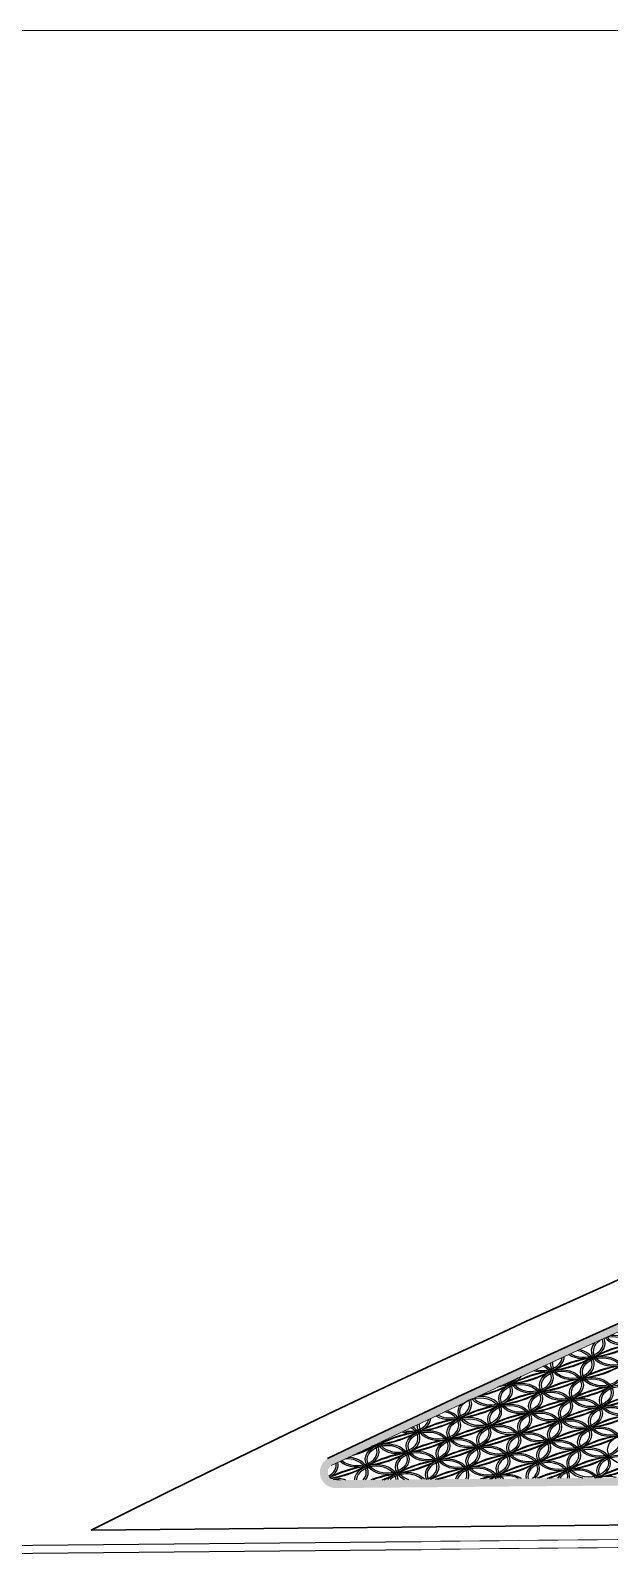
# Model space of a CAD drawing. Extents: x 1767995 to 4174245, y 542814 to 862564.
# Drawn here: x 3858282 to 3872819, y 584420 to 622752 of the extents above; entities that cross this region are included whole.
import ezdxf

# ---------------------------------------------------------------- set-up
doc = ezdxf.new("R2010")
doc.units = 0
doc.header["$LTSCALE"] = 3500
for name, color, linetype, lineweight in [('5文本', 7, 'Continuous', 15), ('文字', 7, 'Continuous', 15), ('桥 构造粗实', 1, 'Continuous', 30), ('细实线', 7, 'Continuous', 15)]:
    doc.layers.add(name, color=color, linetype=linetype, lineweight=lineweight)

# ---------------------------------------------------------------- blocks, each defined once
blk = doc.blocks.new('332323')
at = {"color": 8}
for centre, major_axis, start_param, end_param in [((-11112, 5290), (550, 0), 3.694194, 6.874495), ((-11112, 5290), (500, 0), 3.692081, 6.876656), ((-12137, 4955), (-550, 0), 7.124565, 9.734846), ((-12137, 4955), (-500, 0), 7.15166, 9.707749), ((-11385, 4763), (550, 0), 2.597661, 7.974582), ((-11385, 4763), (500, 0), 2.293067, 8.279175), ((-13163, 4620), (550, 0), 4.305637, 6.277952), ((-12411, 4429), (550, 0), 3.059858, 7.520397), ((-12411, 4429), (500, 0), 2.97976, 7.600494), ((-11659, 4237), (-550, 0), 3.141593, 9.424778), ((-10700, 3735), (1697, 0), 1.707987, 2.30627), ((-10348, 3206), (-2505, 0), -1.335396, -0.933532), ((-12071, 5792), (1697, 0), -1.433605, -0.835323), ((-12423, 6321), (-2505, 0), 1.806196, 2.208061), ((-13436, 4094), (-550, 0), 6.540559, 10.330851), ((-13436, 4094), (-500, 0), 6.506738, 10.364672), ((-12751, 3065), (1697, 0), 1.707987, 2.30627), ((-12399, 2537), (-2505, 0), -1.335396, -0.933532), ((-14121, 5123), (-1697, 0), 1.707987, 2.30627), ((-14474, 5651), (2505, 0), -1.335396, -0.933532), ((-13163, 4620), (500, 0), 4.373032, 6.210457), ((-12684, 3902), (-550, 0), 3.141593, 9.424778), ((-12684, 3902), (-500, 0), 3.141593, 9.424778), ((-11726, 3400), (1697, 0), 1.707987, 2.30627), ((-11373, 2871), (-2505, 0), -1.335396, -0.933532), ((-13096, 5457), (-1697, 0), 1.707987, 2.30627), ((-13448, 5986), (2505, 0), -1.335396, -0.933532), ((-11659, 4237), (-500, 0), 3.141593, 9.424778), ((-10974, 3209), (1697, 0), 1.707987, 2.30627), ((-10622, 2680), (-2505, 0), -1.335396, -0.933532), ((-12344, 5266), (-1697, 0), 1.707987, 2.30627), ((-12697, 5794), (2505, 0), -1.335396, -0.933532), ((-14462, 3759), (550, 0), 3.71015, 6.88558), ((-14462, 3759), (500, 0), 3.708437, 6.887648), ((-15147, 4788), (-1697, 0), 1.806559, 2.30627), ((-15499, 5317), (-2505, 0), 1.891939, 2.208061), ((-13424, 2202), (-2505, 0), -1.335396, -1.219168), ((-13710, 3568), (-550, 0), 3.141593, 9.424778), ((-13776, 2731), (-1697, 0), -1.433605, -1.301049), ((-13710, 3568), (-500, 0), 3.141593, 9.424778), ((-14188, 4285), (-550, 0), 7.878991, 8.994327), ((-14188, 4285), (-500, 0), 8.067618, 8.804438), ((-11999, 2874), (1697, 0), 1.707987, 2.30627), ((-11647, 2345), (-2505, 0), -1.335396, -0.933532), ((-13370, 4931), (1697, 0), -1.433605, -0.835323), ((-13722, 5460), (-2505, 0), 1.806196, 2.208061), ((-11247, 2682), (1697, 0), 1.707987, 2.30627), ((-10895, 2154), (-2505, 0), -1.335396, -0.933532), ((-12618, 4739), (-1697, 0), 1.707987, 2.30627), ((-12970, 5268), (2505, 0), -1.335396, -0.933532), ((-11181, 3519), (-550, 0), 3.141593, 9.424778), ((-11181, 3519), (-500, 0), 3.141593, 9.424778), ((-15487, 3425), (550, 0), 4.027452, 6.575734), ((-15487, 3425), (500, 0), 4.058121, 6.545407), ((-14735, 3233), (-550, 0), 5.793582, 11.088763), ((-14735, 3233), (-500, 0), 3.141593, 9.424778), ((-13025, 2539), (1697, 0), 1.707987, 2.30627), ((-12672, 2010), (-2505, 0), -1.335396, -0.933532), ((-14395, 4596), (-1697, 0), 1.707987, 2.30627), ((-14747, 5125), (2505, 0), -1.335396, -0.933532), ((-12958, 3376), (-550, 0), 3.141593, 9.424778), ((-12958, 3376), (-500, 0), 3.141593, 9.424778), ((-12273, 2348), (1697, 0), 1.707987, 2.30627), ((-11921, 1819), (-2505, 0), -1.335396, -0.933532), ((-13643, 4405), (-1697, 0), 1.707987, 2.30627), ((-13996, 4934), (2505, 0), -1.335396, -0.933532), ((-12206, 3185), (-550, 0), 3.141593, 9.424778), ((-10496, 2491), (1697, 0), 1.707987, 2.30627), ((-10143, 1962), (-2505, 0), -1.335396, -0.933532), ((-11866, 4548), (-1697, 0), 1.707987, 2.30627), ((-12218, 5077), (2505, 0), -1.335396, -0.933532), ((-15761, 2898), (550, 0), 3.130457, 7.476269), ((-15761, 2898), (500, 0), 3.059557, 7.546972), ((-14050, 2204), (1697, 0), 1.707987, 2.30627), ((-13698, 1676), (-2505, 0), -1.335396, -0.933532), ((-15420, 4262), (1697, 0), -1.433605, -0.835323), ((-15773, 4790), (-2505, 0), 1.806196, 2.208061), ((-13298, 2013), (-1697, 0), -1.433605, -0.835323), ((-12946, 1484), (-2505, 0), -1.335396, -0.933532), ((-14669, 4070), (-1697, 0), 1.707987, 2.30627), ((-15021, 4599), (-2505, 0), 1.806196, 2.208061), ((-13232, 2850), (-550, 0), 3.141593, 9.424778), ((-13232, 2850), (-500, 0), 3.141593, 9.424778), ((-11521, 2156), (1697, 0), 1.707987, 2.30627), ((-11169, 1627), (-2505, 0), -1.335396, -0.933532), ((-12891, 4213), (1697, 0), -1.433605, -0.835323), ((-13244, 4742), (-2505, 0), 1.806196, 2.208061), ((-11455, 2993), (-550, 0), 3.141593, 9.424778), ((-10769, 1965), (1697, 0), 1.707987, 2.30627), ((-10417, 1436), (-2505, 0), -1.335396, -0.933532), ((-12140, 4022), (-1697, 0), 1.707987, 2.30627), ((-12492, 4551), (2505, 0), -1.335396, -0.933532), ((-16786, 2564), (-550, 0), 6.629979, 10.267323), ((-16786, 2564), (-500, 0), 6.604287, 10.292835), ((-16101, 1535), (1697, 0), 1.707987, 2.30627), ((-15748, 1006), (-2505, 0), -1.335396, -0.933532), ((-17471, 3592), (1697, 0), -1.433605, -0.835323), ((-17823, 4121), (-2505, 0), 1.806196, 2.208061), ((-16512, 3090), (-550, 0), 7.530741, 9.363358), ((-16512, 3090), (-500, 0), 7.609876, 9.284737), ((-15075, 1870), (1697, 0), 1.707987, 2.30627), ((-14723, 1341), (-2505, 0), -1.335396, -0.933532), ((-16446, 3927), (-1697, 0), 1.707987, 2.30627), ((-16798, 4456), (-2505, 0), 1.806196, 2.208061), ((-14324, 1678), (1697, 0), 1.707987, 2.30627), ((-13971, 1149), (-2505, 0), -1.335396, -0.933532), ((-15694, 3735), (-1697, 0), 1.707987, 2.30627), ((-16046, 4264), (2505, 0), -1.335396, -0.933532), ((-14257, 2515), (-550, 0), 3.141593, 9.424778), ((-14257, 2515), (-500, 0), 3.141593, 9.424778), ((-12546, 1821), (1697, 0), 1.707987, 2.30627), ((-12194, 1293), (-2505, 0), -1.335396, -0.933532), ((-13917, 3879), (-1697, 0), 1.707987, 2.30627), ((-14269, 4407), (2505, 0), -1.335396, -0.933532), ((-12480, 2658), (-550, 0), 3.141593, 9.424778), ((-12480, 2658), (-500, 0), 3.141593, 9.424778), ((-11795, 1630), (1697, 0), 1.707987, 2.30627), ((-11442, 1101), (-2505, 0), -1.335396, -0.933532), ((-13165, 3687), (1697, 0), -1.433605, -0.835323), ((-13517, 4216), (2505, 0), -1.335396, -0.933532), ((-17811, 2229), (-550, 0), 6.964321, 9.940182), ((-17811, 2229), (-500, 0), 6.972321, 9.931955), ((-18496, 3258), (-1697, 0), 1.921792, 2.30627), ((-18849, 3786), (-2505, 0), 1.995894, 2.208061), ((-17060, 2037), (-550, 0), 3.141593, 9.424778), ((-16774, 672), (-2505, 0), -1.335396, -1.293467), ((-17126, 1200), (1697, 0), 1.707987, 1.757057), ((-17538, 2755), (-550, 0), 8.080961, 8.821916), ((-15349, 1344), (-1697, 0), -1.433605, -0.835323), ((-14997, 815), (2505, 0), 1.806196, 2.208061), ((-16719, 3401), (1697, 0), -1.433605, -0.835323), ((-17072, 3929), (-2505, 0), 1.806196, 2.208061), ((-15282, 2181), (-550, 0), 3.141593, 9.424778), ((-15282, 2181), (-500, 0), 3.141593, 9.424778), ((-14597, 1152), (1697, 0), 1.707987, 2.30627), ((-14245, 623), (-2505, 0), -1.335396, -0.933532), ((-15968, 3209), (-1697, 0), 1.707987, 2.30627), ((-16320, 3738), (2505, 0), -1.335396, -0.933532), ((-14531, 1989), (-550, 0), 3.141593, 9.424778), ((-14531, 1989), (-500, 0), 3.141593, 9.424778), ((-13572, 1487), (1697, 0), 1.707987, 2.30627), ((-13220, 958), (-2505, 0), -1.335396, -0.933532), ((-14942, 3544), (1697, 0), -1.433605, -0.835323), ((-15294, 4073), (-2505, 0), 1.806196, 2.208061), ((-12820, 1295), (-1697, 0), -1.433605, -0.835323), ((-12468, 766), (-2505, 0), -1.335396, -0.933532), ((-14190, 3352), (-1697, 0), 1.707987, 2.30627), ((-14543, 3881), (-2505, 0), 1.806196, 2.208061), ((-12754, 2132), (-550, 0), 3.141593, 9.424778), ((-12754, 2132), (-500, 0), 3.141593, 9.424778), ((-12002, 1941), (-550, 0), 8.152487, 13.864712), ((-11043, 1438), (-1697, 0), -1.433605, -0.835323), ((-10691, 910), (-2505, 0), -1.335396, -0.933532), ((-12413, 3495), (1697, 0), -1.433605, -0.835323), ((-12766, 4024), (-2505, 0), 1.806196, 2.208061), ((-18837, 1894), (-500, 0), 8.521824, 9.548843), ((-18837, 1894), (-550, 0), 8.500361, 9.595315), ((-18085, 1703), (500, 0), 5.732762, 7.886399), ((-18085, 1703), (550, 0), 5.789219, 7.756718), ((-16374, 1009), (1697, 0), 1.707987, 2.30627), ((-16022, 480), (-2505, 0), -1.335396, -0.933532), ((-17745, 3066), (-1697, 0), 1.707987, 2.30627), ((-18097, 3595), (2505, 0), -1.335396, -0.933532), ((-16308, 1846), (-550, 0), 8.484573, 13.532626), ((-16308, 1846), (-500, 0), 8.325277, 13.691922), ((-15623, 817), (1697, 0), 1.707987, 2.30627), ((-15270, 288), (-2505, 0), -1.335396, -0.933532), ((-16993, 2874), (-1697, 0), 1.707987, 2.30627), ((-17345, 3403), (2505, 0), -1.335396, -0.933532), ((-15556, 1654), (550, 0), 5.99147, 9.742544), ((-15556, 1654), (500, 0), 5.959854, 9.77416), ((-13845, 960), (1697, 0), 1.707987, 2.30627), ((-13493, 432), (-2505, 0), -1.335396, -0.933532), ((-15216, 3018), (-1697, 0), 1.707987, 2.30627), ((-15568, 3546), (2505, 0), -1.335396, -0.933532), ((-13779, 1798), (-550, 0), 8.756526, 13.260674), ((-13779, 1798), (-500, 0), 8.672488, 13.344712), ((-13094, 769), (1697, 0), 1.707987, 2.30627), ((-12741, 240), (-2505, 0), -1.335396, -0.933532), ((-14464, 2826), (1697, 0), -1.433605, -0.835323), ((-14816, 3355), (-2505, 0), 1.806196, 2.208061), ((-13027, 1606), (550, 0), 6.181418, 9.552597), ((-13027, 1606), (500, 0), 6.16988, 9.564135), ((-12068, 1104), (1697, 0), 1.707987, 2.30627), ((-11716, 575), (-2505, 0), -1.335396, -0.933532), ((-13439, 3161), (-1697, 0), 1.707987, 2.30627), ((-13791, 3690), (2505, 0), -1.335396, -0.933532), ((-12002, 1941), (-500, 0), 3.141593, 9.424778), ((-11317, 912), (1697, 0), 1.707987, 2.30627), ((-10964, 383), (-2505, 0), -1.335396, -0.933532), ((-12687, 2969), (-1697, 0), 1.707987, 2.30627), ((-13039, 3498), (2505, 0), -1.335396, -0.933532), ((-11250, 1749), (-550, 0), 8.977431, 13.039769), ((-11250, 1749), (-500, 0), 8.927193, 13.090007), ((-17400, 674), (-1697, 0), -1.433605, -0.866254), ((-17047, 145), (-2505, 0), -1.335396, -0.954286), ((-19122, 3260), (-2505, 0), 1.828512, 2.208061), ((-18770, 2731), (1697, 0), -1.399053, -0.835323), ((-18359, 1176), (-550, 0), 4.219394, 4.917465), ((-17333, 1511), (550, 0), 0.042725, 3.124919), ((-17333, 1511), (500, 0), 0.045696, 3.121948), ((-16648, 483), (-1697, 0), -1.433605, -1.064675), ((-16296, -46), (2505, 0), 1.806196, 2.035051), ((-18371, 3069), (-2505, 0), 2.064086, 2.208061), ((-18018, 2540), (-1697, 0), 2.116167, 2.30627), ((-16581, 1320), (-550, 0), 3.730935, 5.719894), ((-16581, 1320), (500, 0), 0.655819, 2.511825), ((-14871, 626), (-1697, 0), -1.433605, -0.872077), ((-14519, 97), (2505, 0), 1.806196, 2.179942), ((-16593, 3212), (-2505, 0), 1.87023, 2.208061), ((-16241, 2683), (1697, 0), -1.306153, -0.835323), ((-14804, 1463), (550, 0), 0.229921, 2.937722), ((-14804, 1463), (500, 0), 0.252013, 2.915631), ((-14119, 434), (-1697, 0), -1.433605, -1.212567), ((-13767, -95), (-2505, 0), -1.335396, -1.211478), ((-15842, 3020), (-2505, 0), 2.145904, 2.208061), ((-15489, 2491), (-1697, 0), 2.224845, 2.30627), ((-14053, 1271), (550, 0), 0.831997, 2.335646), ((-14053, 1271), (500, 0), 0.946157, 2.221486), ((-12342, 577), (-1697, 0), -1.433605, -0.9735), ((-11990, 49), (-2505, 0), -1.335396, -1.03863), ((-14065, 3163), (-2505, 0), 1.99025, 2.208061), ((-13712, 2635), (-1697, 0), 2.015234, 2.30627), ((-12275, 1414), (-550, 0), 3.566903, 5.883926), ((-12275, 1414), (-500, 0), 3.611079, 5.83975), ((-11524, 1223), (-550, 0), 4.312482, 5.138347), ((-10565, 721), (1697, 0), 1.707987, 2.30627), ((-10213, 192), (-2505, 0), -1.335396, -0.933532), ((-11935, 2778), (1697, 0), -1.433605, -0.835323), ((-12287, 3307), (-2505, 0), 1.806196, 2.208061), ((-18359, 1176), (-500, 0), 4.449396, 4.826483)]:
    blk.add_ellipse(centre, major_axis=major_axis, ratio=0.7, start_param=start_param, end_param=end_param, dxfattribs=at)
for centre, major_axis in [((-11933, 3711), (550, 0)), ((-11933, 3711), (500, 0)), ((-12206, 3185), (500, 0)), ((-15009, 2707), (550, 0)), ((-15009, 2707), (500, 0)), ((-13983, 3041), (550, 0)), ((-13983, 3041), (500, 0)), ((-11455, 2993), (500, 0)), ((-16034, 2372), (550, 0)), ((-16034, 2372), (500, 0)), ((-13505, 2324), (550, 0)), ((-13505, 2324), (500, 0)), ((-11728, 2467), (550, 0)), ((-11728, 2467), (500, 0)), ((-17060, 2037), (500, 0)), ((-10976, 2275), (550, 0))]:
    blk.add_ellipse(centre, major_axis=major_axis, ratio=0.7, dxfattribs=at)
blk = doc.blocks.new('gdfgdfg')
at = {"layer": '细实线'}
for centre in [(216121, -6244204), (216121, -6244404)]:
    blk.add_arc(centre, 6284404, 90.4179296, 90.5614959, dxfattribs=at)

msp = doc.modelspace()

# ---------------------------------------------------------------- hatches: boundary and pattern name
h = msp.add_hatch(color=8)
h.paths.add_polyline_path([(3869156.9, 588473.7), (3870155.4, 588937.3), (3871153.9, 589397), (3872152.4, 589852.7), (3873150.9, 590304.4), (3874149.4, 590752.1), (3875147.8, 591195.8), (3876146.3, 591635.5), (3877144.8, 592071.3), (3878143.2, 592503.1), (3879141.7, 592930.9), (3880140.1, 593354.7), (3881138.6, 593774.5), (3882137, 594190.4), (3883135.4, 594602.2), (3884133.9, 595010.1), (3885132.3, 595414), (3886130.7, 595813.9), (3887129.1, 596209.9), (3888127.5, 596601.8), (3889125.9, 596989.8), (3890124.2, 597373.8), (3891122.6, 597753.8), (3892121, 598129.8), (3893119.3, 598501.9), (3894117.7, 598870), (3895116, 599234), (3896114.4, 599594.1), (3897112.7, 599950.3), (3898111, 600302.4), (3899109.4, 600650.6), (3900107.7, 600994.7), (3901106, 601334.9), (3902104.3, 601671.2), (3903102.6, 602003.4), (3904100.9, 602331.7), (3905099.2, 602655.9), (3906097.4, 602976.2), (3907095.7, 603292.5), (3908094, 603604.9), (3909092.2, 603913.2), (3910090.5, 604217.6), (3911088.8, 604518), (3912087, 604814.4), (3913085.2, 605106.8), (3914083.5, 605395.3), (3915081.7, 605679.7), (3916079.9, 605960.2), (3917078.1, 606236.7), (3918076.3, 606509.3), (3919074.6, 606777.8), (3920072.8, 607042.4), (3921070.9, 607303), (3922069.1, 607559.6), (3923067.3, 607812.2), (3924065.5, 608060.9), (3925063.7, 608305.5), (3926061.8, 608546.2), (3927060, 608782.9), (3928058.2, 609015.7), (3929056.3, 609244.4), (3930054.5, 609469.2), (3931052.6, 609690), (3932050.8, 609906.8), (3933048.9, 610119.6), (3934047, 610328.5), (3935045.1, 610533.4), (3936043.3, 610734.3), (3937041.4, 610931.2), (3938039.5, 611124.1), (3939037.6, 611313.1), (3940035.7, 611498.1), (3941033.8, 611679.1), (3942031.9, 611856.1), (3942852.8, 611998.4, -0.9291183), (3942997.4, 611213.8), (3942945.6, 611200.2), (3941945.6, 610932.5), (3940945.6, 610658.4), (3939945.6, 610378), (3938945.6, 610091.2), (3937945.6, 609798.1), (3936945.6, 609498.7), (3935945.6, 609192.9), (3934945.6, 608880.8), (3933945.6, 608562.4), (3932945.6, 608237.6), (3931945.6, 607906.6), (3930945.6, 607569.1), (3929945.6, 607225.4), (3928945.6, 606875.3), (3927945.6, 606518.9), (3926945.6, 606156.1), (3925945.6, 605787.1), (3924945.6, 605411.7), (3923945.6, 605029.9), (3922945.6, 604641.9), (3921945.6, 604247.5), (3920945.6, 603846.8), (3919945.6, 603439.8), (3918945.6, 603026.4), (3917945.6, 602606.8), (3916945.6, 602180.8), (3915945.6, 601748.5), (3914945.6, 601309.8), (3913945.6, 600864.8), (3912945.6, 600413.6), (3911945.6, 599956), (3910945.6, 599492), (3909945.6, 599021.8), (3908945.6, 598545.2), (3907945.6, 598062.3), (3906945.6, 597573.1), (3905945.6, 597077.6), (3904945.6, 596575.8), (3903945.6, 596067.6), (3902945.6, 595553.1), (3901945.6, 595032.3), (3900945.6, 594505.2), (3899945.6, 593971.8), (3898945.6, 593432), (3897945.6, 592886), (3896945.6, 592333.6), (3895945.6, 591774.9), (3894945.6, 591209.9), (3893945.6, 590638.6), (3892945.6, 590061), (3891945.6, 589477), (3890945.6, 588886.7), (3889945.6, 588290.2), (3888945.6, 587687.3), (3887945.6, 587078.1), (3886945.6, 586462.6), (3886689.7, 586303.5), (3865950, 586114.4, -0.7595159), (3865736.4, 586854.8), (3866161.3, 587058.9), (3867159.8, 587534.5), (3868158.3, 588006.1)])
h.paths.add_polyline_path([(3886840.3, 586632.7), (3886631.7, 586502.9), (3865948.2, 586314.3, -0.7425297), (3865834.1, 586679.9), (3866247.6, 586878.4), (3867245.5, 587353.8), (3868243.5, 587825.1), (3869241.4, 588292.4), (3870239.3, 588755.8), (3871237.2, 589215.2), (3872235.1, 589670.6), (3873233, 590122), (3874230.9, 590569.4), (3875228.8, 591012.9), (3876226.6, 591452.4), (3877224.5, 591887.9), (3878222.3, 592319.4), (3879220.1, 592746.9), (3880218, 593170.4), (3881215.8, 593590), (3882213.6, 594005.6), (3883211.4, 594417.2), (3884209.2, 594824.8), (3885207, 595228.5), (3886204.7, 595628.1), (3887202.5, 596023.8), (3888200.2, 596415.5), (3889198, 596803.3), (3890195.7, 597187), (3891193.4, 597566.8), (3892191.1, 597942.5), (3893188.8, 598314.4), (3894186.5, 598682.2), (3895184.2, 599046), (3896181.9, 599405.9), (3897179.6, 599761.8), (3898177.2, 600113.7), (3899174.9, 600461.6), (3900172.5, 600805.6), (3901170.2, 601145.5), (3902167.8, 601481.5), (3903165.4, 601813.5), (3904163, 602141.5), (3905160.6, 602465.6), (3906158.2, 602785.7), (3907155.8, 603101.8), (3908153.4, 603413.9), (3909150.9, 603722), (3910148.5, 604026.2), (3911146, 604326.4), (3912143.6, 604622.6), (3913141.1, 604914.8), (3914138.6, 605203), (3915136.2, 605487.3), (3916133.7, 605767.6), (3917131.2, 606043.9), (3918128.7, 606316.2), (3919126.2, 606584.6), (3920123.6, 606849), (3921121.1, 607109.4), (3922118.6, 607365.8), (3923116, 607618.2), (3924113.5, 607866.7), (3925110.9, 608111.2), (3926108.4, 608351.7), (3927105.8, 608588.3), (3928103.2, 608820.8), (3929100.6, 609049.4), (3930098, 609274), (3931095.4, 609494.6), (3932092.8, 609711.3), (3933090.2, 609924), (3934087.6, 610132.7), (3935085, 610337.4), (3936082.4, 610538.1), (3937079.7, 610734.9), (3938077.1, 610927.7), (3939074.4, 611116.5), (3940071.8, 611301.4), (3941069.1, 611482.2), (3942066.5, 611659.1), (3942844.7, 611794, -1.0024675), (3942946.8, 611407.3), (3942894.4, 611393.6), (3941893.3, 611125.5), (3940892.1, 610851.1), (3939891, 610570.4), (3938889.9, 610283.3), (3937888.7, 609989.9), (3936887.6, 609690.1), (3935886.5, 609384), (3934885.4, 609071.6), (3933884.3, 608752.8), (3932883.2, 608427.7), (3931882.1, 608096.2), (3930881.1, 607758.5), (3929880, 607414.3), (3928878.9, 607063.9), (3927877.9, 606707.1), (3926876.8, 606344), (3925875.8, 605974.5), (3924874.7, 605598.7), (3923873.7, 605216.6), (3922872.7, 604828.2), (3921871.7, 604433.4), (3920870.7, 604032.3), (3919869.7, 603624.8), (3918868.7, 603211.1), (3917867.7, 602791), (3916866.7, 602364.6), (3915865.7, 601931.8), (3914864.7, 601492.8), (3913863.8, 601047.4), (3912862.8, 600595.6), (3911861.9, 600137.6), (3910860.9, 599673.2), (3909860, 599202.5), (3908859, 598725.5), (3907858.1, 598242.2), (3906857.2, 597752.5), (3905856.3, 597256.6), (3904855.4, 596754.3), (3903854.5, 596245.7), (3902853.6, 595730.7), (3901852.7, 595209.5), (3900851.9, 594681.9), (3899851, 594148), (3898850.1, 593607.8), (3897849.3, 593061.3), (3896848.4, 592508.4), (3895847.6, 591949.3), (3894846.8, 591383.8), (3893845.9, 590812), (3892845.1, 590233.9), (3891844.3, 589649.5), (3890843.5, 589058.7), (3889842.7, 588461.7), (3888841.9, 587858.3), (3887841.1, 587248.6)], flags=16)

# ---------------------------------------------------------------- linework, layer by layer
for p, q in [((3852132.3, 584619.2), (3868087.7, 584773.1)), ((3852132.3, 584419.9), (3868087.7, 584573.2))]:
    msp.add_line(p, q)
at = {"layer": '5文本'}
msp.add_line((3692995, 622751.7, -0.3), (4174245, 622751.7, -0.3), dxfattribs=at)
at = {"layer": '桥 构造粗实'}
msp.add_line((3859807.1, 585058.3), (3886692, 585317.6), dxfattribs=at)
for points in [[(3873741.7, 591665.2), (3872740.2, 591216.1), (3871738.7, 590763.1), (3870737.2, 590306), (3869735.7, 589845), (3868734.2, 589380), (3867732.8, 588911), (3866731.3, 588438), (3865729.8, 587961), (3864728.4, 587480), (3863726.9, 586995.1), (3862725.5, 586506.1), (3861724, 586013.2), (3860722.6, 585516.3), (3859807.1, 585058.3)], [(3873150.9, 590304.4), (3872152.4, 589852.7), (3871153.9, 589397), (3870155.4, 588937.3), (3869156.9, 588473.7), (3868158.3, 588006.1), (3867159.8, 587534.5), (3866161.3, 587058.9), (3865736.4, 586854.8)]]:
    msp.add_lwpolyline(points, dxfattribs=at)
at = {"layer": '桥 构造粗实', "color": 252, "lineweight": 15}
msp.add_lwpolyline([(3873233, 590122), (3872235.1, 589670.6), (3871237.2, 589215.2), (3870239.3, 588755.8), (3869241.4, 588292.4), (3868243.5, 587825.1), (3867245.5, 587353.8), (3866247.6, 586878.4), (3865834.1, 586679.9)], dxfattribs=at)

# ---------------------------------------------------------------- block references
msp.add_blockref('332323', (3884296.8, 584801))
at = {"layer": '文字'}
msp.add_blockref('gdfgdfg', (3713552.5, 544874.9), dxfattribs=at)

doc.saveas('drawing.dxf')
